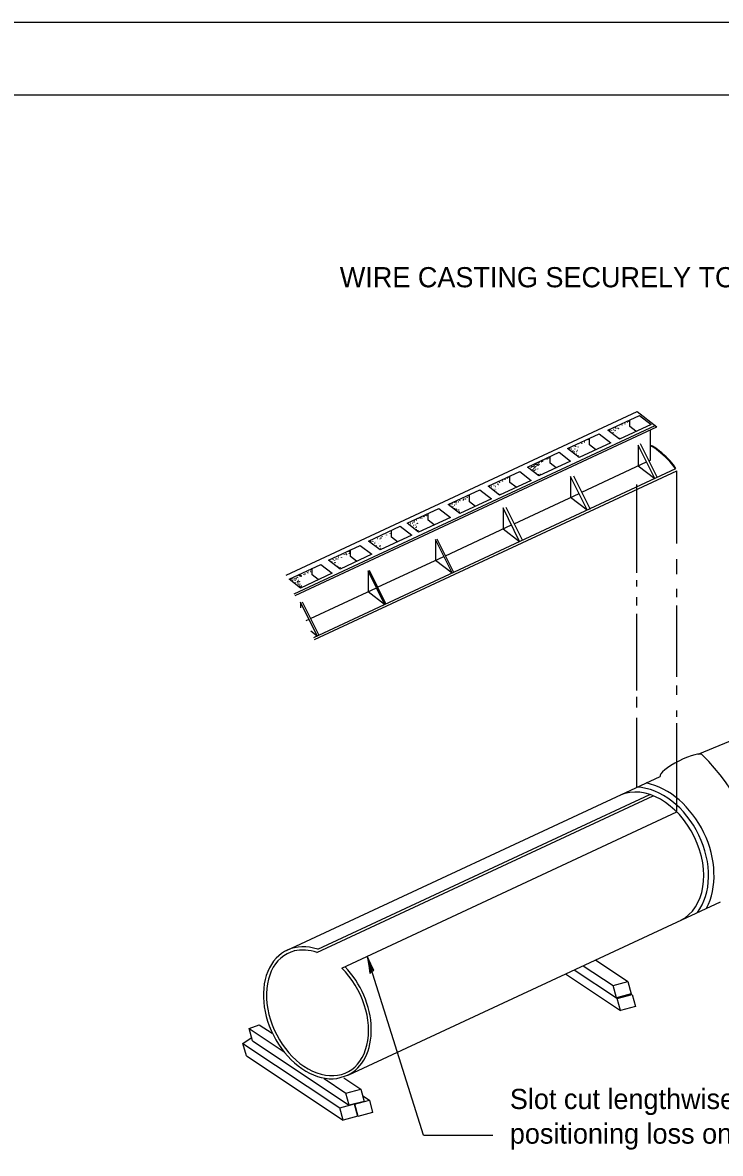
# Model space of a CAD drawing. Extents: x 0 to 2.83, y 0 to 1.83.
# Drawn here: x 1.585 to 1.988, y 1.18 to 1.833 of the extents above; entities that cross this region are included whole.
import ezdxf

# ---------------------------------------------------------------- set-up
doc = ezdxf.new("R2010")
doc.units = 0
for name, color, linetype in [('RD_Pr_Roadway_Notes', 7, 'Continuous'), ('SH_General_Details', 7, 'Continuous'), ('SH_Printer_Plotting_Border', 7, 'Continuous')]:
    doc.layers.add(name, color=color, linetype=linetype)

msp = doc.modelspace()

# ---------------------------------------------------------------- linework, layer by layer
at = {"layer": 'RD_Pr_Roadway_Notes'}
for q in [(1.78353, 1.29381), (1.85605, 1.19034)]:
    msp.add_line((1.81608, 1.19034), q, dxfattribs=at)
msp.add_lwpolyline([(1.78615, 1.28502), (1.78737, 1.28572), (1.78564, 1.28925), (1.78353, 1.29381), (1.78443, 1.28851), (1.78505, 1.28381), (1.78615, 1.28502), (1.7869, 1.28568), (1.78453, 1.29061), (1.78531, 1.28465), (1.78616, 1.28583), (1.78526, 1.28816), (1.78564, 1.28577)], dxfattribs=at)
at = {"layer": 'SH_General_Details'}
for p, q in [((2.83333, 1.83333), (-0.00001, 1.83333)), ((1.73668, 1.51403), (1.93954, 1.60864)), ((1.93954, 1.60864), (1.95083, 1.59967)), ((1.92249, 1.59774), (1.9408, 1.60628)), ((1.94749, 1.60116), (1.92918, 1.59262)), ((1.93514, 1.59991), (1.93514, 1.60381)), ((1.9408, 1.60628), (1.94749, 1.60116)), ((1.74145, 1.50328), (1.94984, 1.60046)), ((1.74191, 1.50225), (1.95083, 1.59967)), ((1.89925, 1.58712), (1.91756, 1.59566)), ((1.91756, 1.59566), (1.92425, 1.59055)), ((1.92918, 1.59262), (1.92249, 1.59774)), ((1.93866, 1.59722), (1.93514, 1.59991)), ((1.94713, 1.58047), (1.94713, 1.59795)), ((1.92425, 1.59055), (1.90594, 1.58201)), ((1.9119, 1.58929), (1.9119, 1.5932)), ((1.91542, 1.5866), (1.9119, 1.58929)), ((1.94959, 1.56987), (1.94005, 1.58917)), ((1.94005, 1.58917), (1.94005, 1.57717)), ((1.94129, 1.5901), (1.95083, 1.5708)), ((1.87605, 1.57649), (1.89436, 1.58503)), ((1.88924, 1.57878), (1.88924, 1.58268)), ((1.89436, 1.58503), (1.90105, 1.57991)), ((1.90594, 1.58201), (1.89925, 1.58712)), ((1.75267, 1.47804), (1.96178, 1.57556)), ((1.88274, 1.57137), (1.87605, 1.57649)), ((1.90105, 1.57991), (1.88274, 1.57137)), ((1.89276, 1.57609), (1.88924, 1.57878)), ((1.90744, 1.56196), (1.94487, 1.57942)), ((1.94005, 1.57717), (1.94005, 1.57717)), ((1.94005, 1.57717), (1.94959, 1.56987)), ((1.94631, 1.58009), (1.94713, 1.58047)), ((1.75321, 1.47683), (1.96234, 1.57436)), ((1.85334, 1.56539), (1.87165, 1.57393)), ((1.87834, 1.56881), (1.86003, 1.56027)), ((1.86599, 1.56756), (1.86599, 1.57146)), ((1.87165, 1.57393), (1.87834, 1.56881)), ((1.9106, 1.55171), (1.90106, 1.571)), ((1.90106, 1.571), (1.90106, 1.559)), ((1.90278, 1.57141), (1.91232, 1.55211)), ((1.96234, 1.53229), (1.96234, 1.57436)), ((1.83033, 1.55479), (1.84864, 1.56333)), ((1.84864, 1.56333), (1.85533, 1.55822)), ((1.86003, 1.56027), (1.85334, 1.56539)), ((1.86951, 1.56487), (1.86599, 1.56756)), ((1.93932, 1.51529), (1.93932, 1.56632)), ((1.85533, 1.55822), (1.83701, 1.54968)), ((1.84255, 1.55633), (1.84255, 1.56023)), ((1.84607, 1.55364), (1.84255, 1.55633)), ((1.86835, 1.54373), (1.90589, 1.56124)), ((1.90106, 1.559), (1.9106, 1.55171)), ((1.90106, 1.559), (1.90106, 1.559)), ((1.80659, 1.544), (1.8249, 1.55254)), ((1.81871, 1.54583), (1.81871, 1.54974)), ((1.8249, 1.55254), (1.83159, 1.54743)), ((1.83701, 1.54968), (1.83033, 1.55479)), ((1.87161, 1.53354), (1.86207, 1.55284)), ((1.86207, 1.55284), (1.86207, 1.54084)), ((1.86363, 1.55327), (1.87317, 1.53397)), ((1.78437, 1.53371), (1.80269, 1.54226)), ((1.80269, 1.54226), (1.80938, 1.53714)), ((1.81328, 1.53888), (1.80659, 1.544)), ((1.83159, 1.54743), (1.81328, 1.53888)), ((1.82223, 1.54314), (1.81871, 1.54583)), ((1.82869, 1.52524), (1.8669, 1.54306)), ((1.80938, 1.53714), (1.79106, 1.5286)), ((1.79754, 1.53591), (1.79754, 1.53981)), ((1.80106, 1.53321), (1.79754, 1.53591)), ((1.86207, 1.54084), (1.87161, 1.53354)), ((1.86207, 1.54084), (1.86207, 1.54084)), ((1.76128, 1.52268), (1.77959, 1.53122)), ((1.77959, 1.53122), (1.78628, 1.52611)), ((1.79106, 1.5286), (1.78437, 1.53371)), ((1.83262, 1.51538), (1.82308, 1.53467)), ((1.82308, 1.53467), (1.82308, 1.52267)), ((1.82387, 1.53497), (1.83341, 1.51567)), ((1.76796, 1.51757), (1.76128, 1.52268)), ((1.78628, 1.52611), (1.76796, 1.51757)), ((1.77394, 1.52489), (1.77394, 1.52879)), ((1.77746, 1.5222), (1.77394, 1.52489)), ((1.78957, 1.50699), (1.8279, 1.52487)), ((1.82308, 1.52267), (1.83262, 1.51538)), ((1.82308, 1.52267), (1.82308, 1.52267)), ((1.82868, 1.52523), (1.82871, 1.52525)), ((1.96234, 1.51468), (1.96234, 1.52318)), ((1.73843, 1.51167), (1.75675, 1.52022)), ((1.75177, 1.51423), (1.75177, 1.51814)), ((1.75675, 1.52022), (1.76343, 1.5151)), ((1.79363, 1.49721), (1.78409, 1.51651)), ((1.78409, 1.51651), (1.78409, 1.50451)), ((1.78468, 1.51688), (1.79422, 1.49759)), ((1.74512, 1.50656), (1.73843, 1.51167)), ((1.76343, 1.5151), (1.74512, 1.50656)), ((1.75529, 1.51154), (1.75177, 1.51423)), ((1.93932, 1.50739), (1.93932, 1.51104)), ((1.7508, 1.48891), (1.78894, 1.5067)), ((1.78409, 1.50451), (1.79363, 1.49721)), ((1.78409, 1.50451), (1.78409, 1.50451)), ((1.96234, 1.50132), (1.96234, 1.50618)), ((1.75464, 1.47905), (1.7451, 1.49835)), ((1.7451, 1.49835), (1.7451, 1.49508)), ((1.74606, 1.49869), (1.7556, 1.4794)), ((1.93932, 1.49646), (1.93932, 1.50132)), ((1.96234, 1.45518), (1.96234, 1.49646)), ((1.93932, 1.44728), (1.93932, 1.49161)), ((1.74835, 1.48777), (1.75005, 1.48856)), ((1.75098, 1.48185), (1.75464, 1.47905)), ((1.96234, 1.44485), (1.96234, 1.45032)), ((1.93932, 1.43757), (1.93932, 1.44364)), ((1.93932, 1.39144), (1.93932, 1.4315)), ((1.96234, 1.4321), (1.96234, 1.43575)), ((1.97472, 1.41056), (2.0255, 1.43165)), ((1.96234, 1.3772), (1.96234, 1.42846)), ((1.73688, 1.29704), (1.95275, 1.3977)), ((1.75446, 1.29602), (1.94861, 1.38656)), ((1.75498, 1.29783), (1.94675, 1.38725)), ((1.76885, 1.28697), (1.96234, 1.3772)), ((1.77287, 1.22518), (1.98751, 1.32526)), ((1.90828, 1.28832), (1.92554, 1.27681)), ((1.91537, 1.29163), (1.93414, 1.27912)), ((1.89809, 1.28357), (1.9299, 1.26237)), ((1.90315, 1.28593), (1.92744, 1.26973)), ((1.71538, 1.25198), (1.72125, 1.25417)), ((1.71538, 1.25198), (1.73553, 1.23854)), ((1.71727, 1.2449), (1.71538, 1.25198)), ((1.72125, 1.25417), (1.72862, 1.24926)), ((1.71175, 1.24345), (1.71662, 1.24668)), ((1.71175, 1.24345), (1.76774, 1.20613)), ((1.71395, 1.23617), (1.71175, 1.24345)), ((1.71727, 1.2449), (1.77316, 1.20764)), ((1.71395, 1.23617), (1.76964, 1.19904)), ((1.75876, 1.22306), (1.77126, 1.21472)), ((1.76606, 1.22313), (1.77287, 1.22518)), ((1.77012, 1.22352), (1.77985, 1.21702)), ((1.78103, 1.21316), (1.78481, 1.21063))]:
    msp.add_line(p, q, dxfattribs=at)
for points in [[(0.16666, 1.79167), (2.79166, 1.79167), (2.79166, 0.04167), (0.16666, 0.04167)], [(1.93414, 1.27912), (1.93603, 1.27203), (1.92744, 1.26973), (1.92554, 1.27681)], [(1.93659, 1.27175), (1.93849, 1.26467), (1.9299, 1.26237), (1.928, 1.26945)], [(1.77985, 1.21702), (1.78175, 1.20994), (1.77316, 1.20764), (1.77126, 1.21472)], [(1.78481, 1.21063), (1.78671, 1.20355), (1.77812, 1.20125), (1.77622, 1.20833)], [(1.77633, 1.20843), (1.77823, 1.20135), (1.76964, 1.19904), (1.76774, 1.20613)]]:
    msp.add_lwpolyline(points, close=True, dxfattribs=at)
for centre in [(1.93242, 1.6015), (1.93381, 1.60243), (1.93458, 1.60289), (1.92355, 1.59788), (1.92463, 1.59757), (1.92564, 1.59641), (1.92594, 1.59819), (1.92656, 1.59587), (1.92671, 1.59757), (1.92702, 1.59911), (1.92756, 1.59611), (1.92756, 1.59456), (1.92787, 1.59896), (1.92833, 1.59665), (1.92864, 1.59873), (1.92903, 1.59996), (1.9308, 1.60081), (1.90379, 1.5885), (1.90463, 1.58834), (1.9054, 1.58811), (1.90579, 1.58935), (1.90756, 1.59019), (1.90918, 1.59089), (1.91057, 1.59181), (1.91134, 1.59228), (1.92872, 1.59356), (1.92941, 1.59302), (1.88793, 1.58159), (1.88814, 1.58164), (1.8887, 1.58206), (1.90032, 1.58726), (1.9014, 1.58696), (1.9024, 1.5858), (1.90271, 1.58757), (1.90332, 1.58526), (1.90348, 1.58696), (1.90433, 1.58549), (1.90433, 1.58395), (1.9051, 1.58603), (1.90548, 1.58295), (1.90618, 1.58241), (1.87712, 1.57663), (1.87767, 1.57704), (1.8782, 1.57632), (1.87875, 1.57674), (1.8792, 1.57516), (1.87951, 1.57694), (1.87975, 1.57558), (1.88006, 1.57735), (1.88028, 1.57632), (1.88059, 1.57786), (1.88068, 1.57504), (1.88083, 1.57674), (1.88113, 1.57485), (1.88114, 1.57828), (1.88144, 1.57771), (1.88168, 1.57527), (1.8819, 1.57539), (1.88199, 1.57812), (1.88221, 1.57748), (1.88245, 1.57581), (1.88259, 1.57871), (1.88276, 1.57789), (1.88315, 1.57913), (1.88437, 1.57956), (1.88492, 1.57997), (1.88598, 1.58025), (1.88654, 1.58067), (1.88737, 1.58118), (1.86165, 1.56846), (1.86327, 1.56915), (1.86466, 1.57008), (1.86543, 1.57054), (1.88012, 1.57462), (1.88113, 1.57331), (1.88168, 1.57373), (1.88228, 1.57231), (1.88284, 1.57273), (1.88298, 1.57177), (1.88353, 1.57219), (1.8544, 1.56553), (1.85548, 1.56522), (1.85649, 1.56406), (1.85679, 1.56584), (1.85741, 1.56352), (1.85757, 1.56522), (1.85787, 1.56676), (1.85841, 1.56375), (1.85841, 1.56221), (1.85872, 1.56661), (1.85919, 1.56429), (1.85949, 1.56638), (1.85988, 1.56761), (1.83417, 1.55596), (1.83502, 1.55627), (1.83625, 1.55642), (1.83702, 1.55727), (1.83725, 1.55658), (1.83903, 1.5575), (1.83933, 1.55804), (1.84026, 1.55804), (1.84134, 1.55897), (1.84211, 1.55989), (1.85957, 1.56121), (1.86026, 1.56067), (1.83131, 1.55473), (1.83247, 1.55426), (1.83255, 1.55519), (1.83301, 1.55365), (1.83394, 1.55449), (1.83417, 1.55264), (1.83494, 1.55519), (1.83509, 1.5521), (1.8364, 1.55164), (1.83694, 1.55064), (1.80847, 1.54385), (1.80986, 1.54408), (1.8104, 1.54269), (1.81056, 1.54477), (1.81102, 1.54562), (1.81148, 1.543), (1.81218, 1.54577), (1.81248, 1.544), (1.8131, 1.54685), (1.81426, 1.54701), (1.81518, 1.54693), (1.81634, 1.54786), (1.81773, 1.54839), (1.7922, 1.5365), (1.79429, 1.53596), (1.79475, 1.5372), (1.79683, 1.53797), (1.81164, 1.54161), (1.81187, 1.54053), (1.8121, 1.54192), (1.81302, 1.53991), (1.78557, 1.53357), (1.78681, 1.53388), (1.78681, 1.53334), (1.78789, 1.53265), (1.78858, 1.53365), (1.78873, 1.5311), (1.78966, 1.53519), (1.79012, 1.53249), (1.79058, 1.53079), (1.79097, 1.53504), (1.79112, 1.53095), (1.79112, 1.52941), (1.79151, 1.5355), (1.79182, 1.53349), (1.76259, 1.52271), (1.7639, 1.52317), (1.76467, 1.52255), (1.7656, 1.5234), (1.7666, 1.5234), (1.76706, 1.5244), (1.76853, 1.52517), (1.76876, 1.52433), (1.77023, 1.52587), (1.77146, 1.52664), (1.77154, 1.52587), (1.77323, 1.52764), (1.77323, 1.52664), (1.74953, 1.5165), (1.75046, 1.51692), (1.75074, 1.51632), (1.7512, 1.51724), (1.75125, 1.51724), (1.76321, 1.5217), (1.7649, 1.52016), (1.76498, 1.52124), (1.76637, 1.51908), (1.76683, 1.52078), (1.76783, 1.51831), (1.73901, 1.51182), (1.73998, 1.51177), (1.74017, 1.51233), (1.74035, 1.5108), (1.74083, 1.51177), (1.74142, 1.51293), (1.74174, 1.51186), (1.74197, 1.5108), (1.74213, 1.50966), (1.74246, 1.51242), (1.74246, 1.51177), (1.74272, 1.51349), (1.74327, 1.51274), (1.74327, 1.51047), (1.74346, 1.51024), (1.7436, 1.5095), (1.74376, 1.51096), (1.74392, 1.5121), (1.74397, 1.51395), (1.74425, 1.50998), (1.74441, 1.51031), (1.74462, 1.51367), (1.74499, 1.51441), (1.74522, 1.51339), (1.74538, 1.51372), (1.74538, 1.51339), (1.74619, 1.51497), (1.74694, 1.51455), (1.74733, 1.51404), (1.74735, 1.51553), (1.74766, 1.51469), (1.74833, 1.51599), (1.74912, 1.51551), (1.74939, 1.51534), (1.75125, 1.5159), (1.74388, 1.50876), (1.74448, 1.50792), (1.74473, 1.50885), (1.7448, 1.50755), (1.74531, 1.50727), (1.74571, 1.50787)]:
    msp.add_circle(centre, 0.000057, dxfattribs=at)
for centre, major_axis, ratio, start_param, end_param in [((1.95429, 1.58174), (0.00749, -0.00697), 0.176367, 0.326288, 2.969156), ((1.95429, 1.58174), (0.00715, -0.00666), 0.137225, 0.202924, 3.141593), ((1.96499, 1.40388), (-0.01224, -0.00617), 0.222801, 3.141593, 6.283185), ((1.90383, 1.32693), (-0.0542, 0.10824), 0.904249, 4.384866, 5.061905), ((1.94664, 1.35053), (-0.01799, 0.03593), 0.71157, 3.141593, 6.244283), ((1.94664, 1.35053), (-0.02068, 0.0413), 0.749039, 3.636474, 5.74654), ((1.94664, 1.35053), (-0.01925, 0.03844), 0.730377, 3.484785, 5.899127), ((1.75487, 1.26111), (-0.01799, 0.03593), 0.71157, 5.666524, 9.177493), ((1.75487, 1.26111), (-0.01719, 0.03432), 0.698045, 6.126396, 11.450446), ((1.75461, 1.25922), (-0.01799, 0.03593), 0.71157, 5.666524, 6.107396), ((1.75441, 1.26134), (-0.01812, 0.03619), 0.713642, 3.127435, 5.129453)]:
    msp.add_ellipse(centre, major_axis=major_axis, ratio=ratio, start_param=start_param, end_param=end_param, dxfattribs=at)
at = {"layer": 'SH_Printer_Plotting_Border'}
msp.add_lwpolyline([(-0.00001, 0), (2.83333, 0), (2.83333, 1.83333), (-0.00001, 1.83333)], close=True, dxfattribs=at)

# ---------------------------------------------------------------- texts
at = {"layer": 'RD_Pr_Roadway_Notes'}
for s, p in [('WIRE CASTING SECURELY TO THE PIPE', (1.76775, 1.68037)), ('Slot cut lengthwise to accept', (1.86594, 1.20548)), ('positioning loss on the underside', (1.86594, 1.18548))]:
    msp.add_text(s, height=0.0116667, dxfattribs=at).set_placement(p)

doc.saveas('drawing.dxf')
